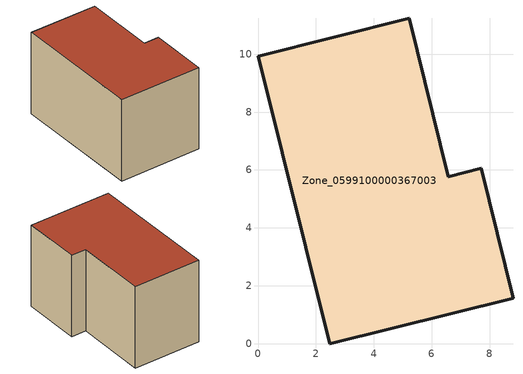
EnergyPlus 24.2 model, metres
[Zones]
Zone_0599100000367003
 floor ground (C_G): 2.48,0 0,9.94 5.23,11.24 6.57,5.77 7.71,6.05 8.81,1.58 z0
 wall outside (C_F): 2.48,0 8.81,1.58 7.71,6.05 6.57,5.77 5.23,11.24 0,9.94 2.48,0 z0:6.61
 roof outside (C_R): 0,9.94 2.48,0 8.81,1.58 7.71,6.05 6.57,5.77 5.23,11.24 z6.61
[BUILDING]
Pand.0599100000367003: North Axis=0; Terrain=City; Loads Convergence Tolerance Value=0.04; Temperature Convergence Tolerance Value=0.4; Solar Distribution=FullExterior; Maximum Number of Warmup Days=25; Minimum Number of Warmup Days=1
[Site:Location]
Rotterdam.The.Hague.AP_ZH_NLD Design_Conditions: Latitude=51.96; Longitude=4.45; Time Zone=1; Elevation=-4.5
[SITE:GROUNDTEMPERATURE:BUILDINGSURFACE]
18, 18, 18, 18, 18, 18, 18, 18, 18, 18, 18, 18
[MATERIAL] Thermal Absorptance=0.9; Solar Absorptance=0.7; Visible Absorptance=0.7
Name | Roughness | Thickness | Conductivity | Density | Specific Heat
G.TC.1992-2005 | MediumSmooth | 0.15 | 0.06 | 540 | 1210
F.TC.1992-2005 | Rough | 0.3 | 0.12 | 1920 | 840
R.TC.1992-2005 | MediumRough | 0.2 | 0.08 | 1500 | 1000
[CONSTRUCTION]
C_G: G.TC.1992-2005
C_F: F.TC.1992-2005
C_R: R.TC.1992-2005
[ZONE]
Zone_0599100000367003: Type=1; Multiplier=1; Ceiling Height=Autocalculate; Volume=Autocalculate; Floor Area=autocalculate; Part of Total Floor Area=Yes
[ZONEINFILTRATION:DESIGNFLOWRATE]
Infil_Zone_0599100000367003: Zone or ZoneList or Space or SpaceList=Zone_0599100000367003; Schedule=AlwaysOn; Design Flow Rate Calculation Method=Flow/Area; Flow Rate per Floor Area=0.0015; Constant Term Coefficient=1; Temperature Term Coefficient=0; Velocity Term Coefficient=0; Velocity Squared Term Coefficient=0
[HVACTEMPLATE:ZONE:IDEALLOADSAIRSYSTEM]
Zone_0599100000367003: Maximum Heating Supply Air Temperature=50; Minimum Cooling Supply Air Temperature=13; Maximum Heating Supply Air Humidity Ratio=0.0156; Minimum Cooling Supply Air Humidity Ratio=0.0077; Heating Limit=NoLimit; Cooling Limit=NoLimit; Dehumidification Control Type=ConstantSensibleHeatRatio; Cooling Sensible Heat Ratio=0.7; Dehumidification Setpoint=60; Humidification Control Type=None; Humidification Setpoint=30; Outdoor Air Method=None; Outdoor Air Flow Rate per Person=0.00944; Outdoor Air Flow Rate per Zone Floor Area=0; Outdoor Air Flow Rate per Zone=0; Demand Controlled Ventilation Type=None; Outdoor Air Economizer Type=NoEconomizer; Heat Recovery Type=None; Sensible Heat Recovery Effectiveness=0.7; Latent Heat Recovery Effectiveness=0.65
[ZONECONTROL:THERMOSTAT]
ThermostatControl_Zone_0599100000367003: Zone or ZoneList=Zone_0599100000367003; Control Type Schedule=DualSetpointControlType; Control 1=Thermostat_Zone_0599100000367003; Temperature Difference Between Cutout And Setpoint=0
[THERMOSTATSETPOINT:DUALSETPOINT]
Thermostat_Zone_0599100000367003: Heating Setpoint Temperature Schedule=HeatingSetpoint_Zone_0599100000367003; Cooling Setpoint Temperature Schedule=CoolingSetpoint_Zone_0599100000367003
[SCHEDULE:COMPACT]
HeatingSetpoint_Zone_0599100000367003: Through: 12/31, For: AllDays, Until: 24:00, 21
CoolingSetpoint_Zone_0599100000367003: Through: 12/31, For: AllDays, Until: 24:00, 24
DualSetpointControlType: Through: 12/31, For: AllDays, Until: 24:00, 4
AlwaysOn: Through: 12/31, For: AllDays, Until: 24:00, 1
